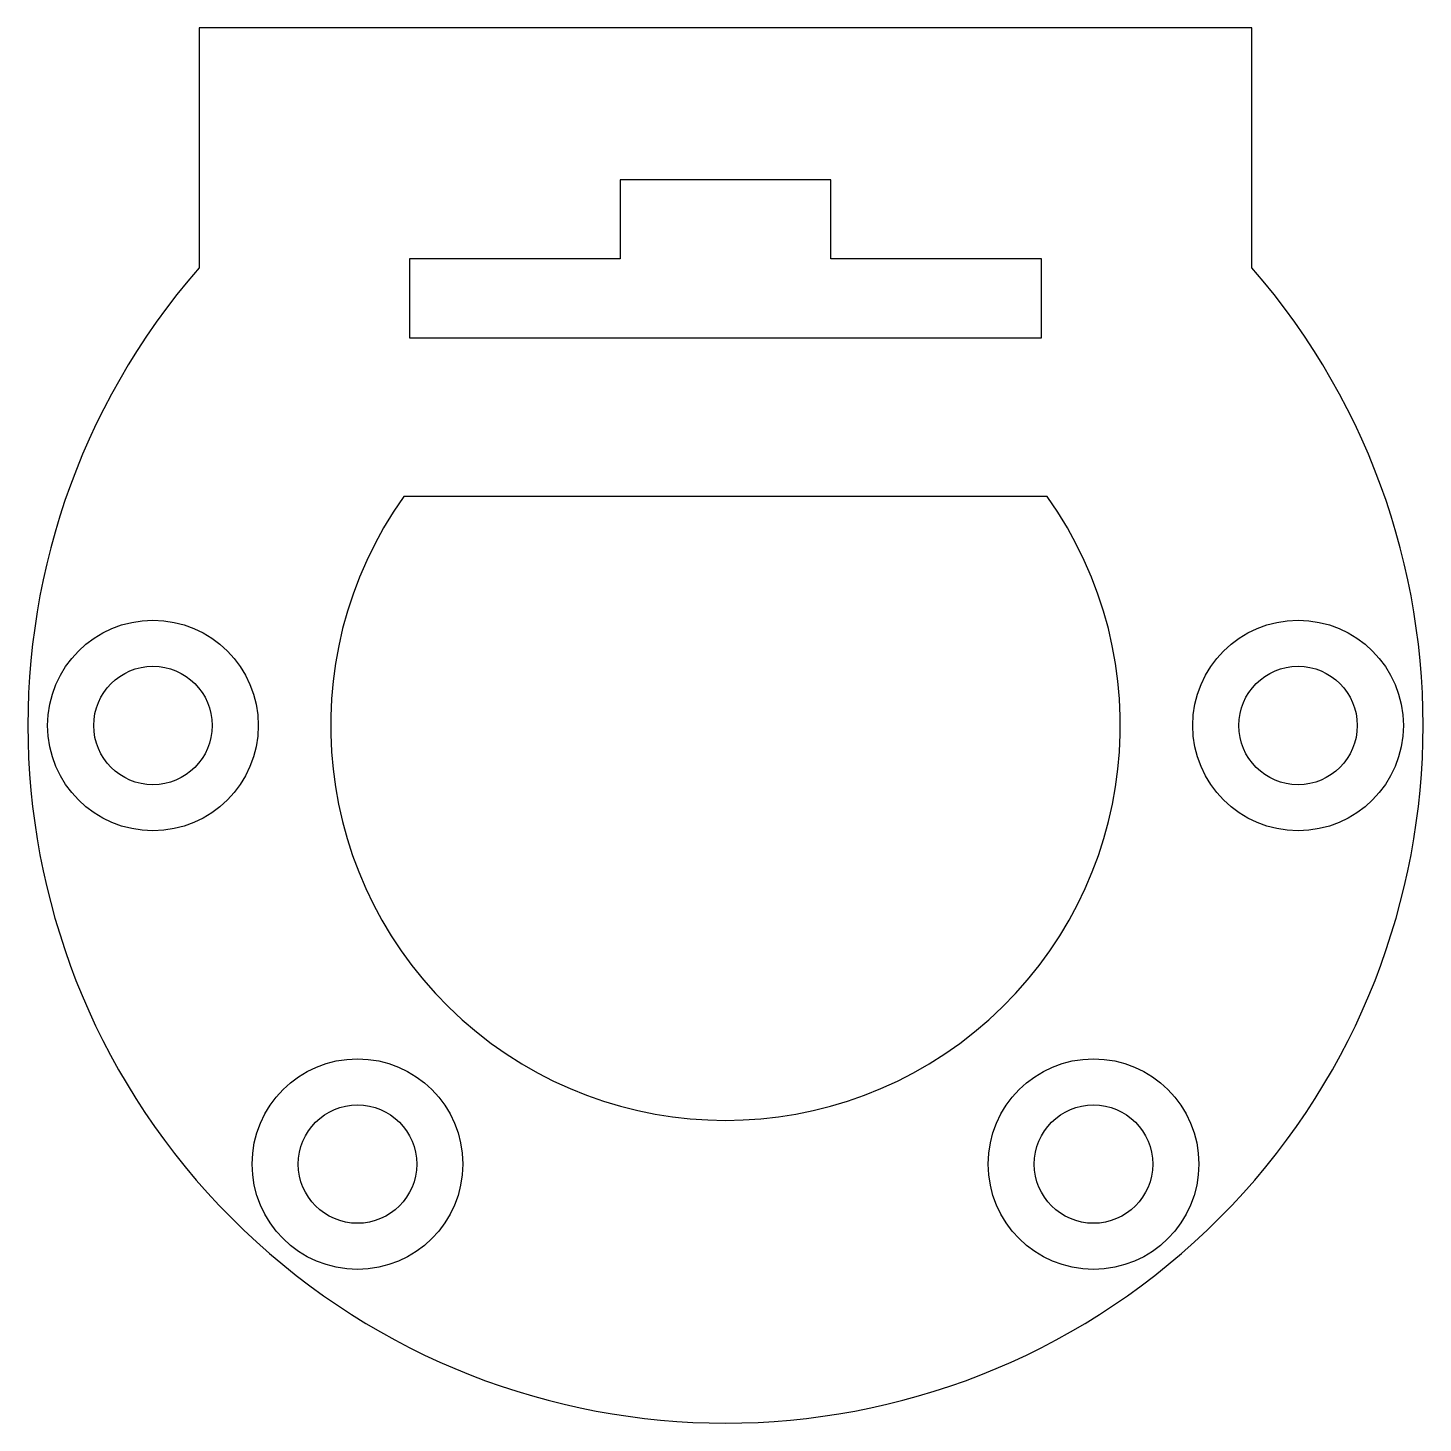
# Model space of a CAD drawing. Header units: millimetres. Extents: x -26.5 to 26.5, y -26.5 to 26.5.
import ezdxf

# ---------------------------------------------------------------- set-up
doc = ezdxf.new("R2010")
doc.units = ezdxf.units.MM

msp = doc.modelspace()

# ---------------------------------------------------------------- linework, layer by layer
at = {"color": 7, "linetype": 'Continuous', "lineweight": 25}
for p, q in [((-20, 26.5), (-20, 17.385)), ((20, 26.5), (-20, 26.5)), ((20, 17.385), (20, 26.5)), ((4, 20.732), (-4, 20.732)), ((-4, 20.732), (-4, 17.732)), ((4, 17.732), (4, 20.732)), ((-4, 17.732), (-12, 17.732)), ((-12, 17.732), (-12, 14.732)), ((12, 17.732), (4, 17.732)), ((12, 14.732), (12, 17.732)), ((-12, 14.732), (12, 14.732)), ((12.219, 8.7), (-12.219, 8.7))]:
    msp.add_line(p, q, dxfattribs=at)
for centre, radius in [((-21.75, 0), 4), ((21.75, 0), 4), ((-21.75, 0), 2.25), ((21.75, 0), 2.25), ((-13.981, -16.661), 4), ((13.981, -16.661), 4), ((-13.981, -16.661), 2.25), ((13.981, -16.661), 2.25)]:
    msp.add_circle(centre, radius, dxfattribs=at)
for radius, start, end in [(26.5, 139.0006, 40.9994), (15, 144.5495, 35.4505)]:
    msp.add_arc((0, 0), radius, start, end, dxfattribs=at)

doc.saveas('drawing.dxf')
